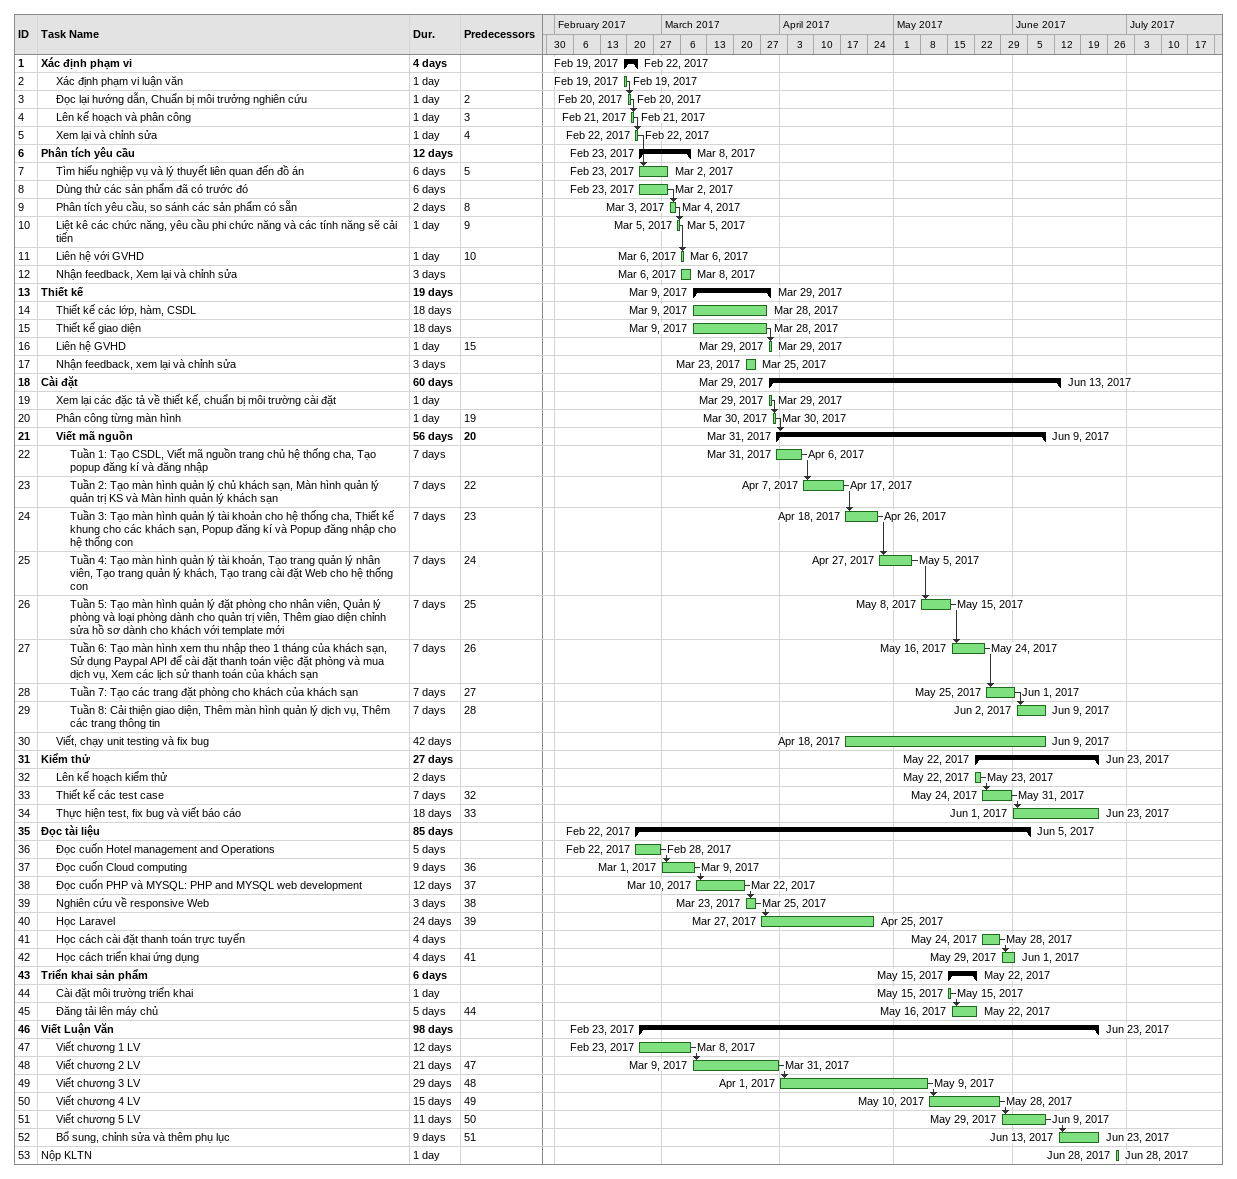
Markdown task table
| ID | Level | Task | Duration | Start | Finish | Predecessors |
|---|---|---|---|---|---|---|
| 1 | 1 | **Xác định phạm vi** | 4d | 2017-02-19 | 2017-02-22 |  |
| 2 | 2 | Xác định phạm vi luận văn | 1d | 2017-02-19 | 2017-02-19 |  |
| 3 | 2 | Đọc lại hướng dẫn, Chuẩn bị môi trưởng nghiên cứu | 1d | 2017-02-20 | 2017-02-20 | 2 |
| 4 | 2 | Lên kế hoạch và phân công | 1d | 2017-02-21 | 2017-02-21 | 3 |
| 5 | 2 | Xem lại và chỉnh sửa | 1d | 2017-02-22 | 2017-02-22 | 4 |
| 6 | 1 | **Phân tích yêu cầu** | 12d | 2017-02-23 | 2017-03-08 |  |
| 7 | 2 | Tìm hiểu nghiệp vụ và lý thuyết liên quan đến đồ án | 6d | 2017-02-23 | 2017-03-02 | 5 |
| 8 | 2 | Dùng thử các sản phẩm đã có trước đó | 6d | 2017-02-23 | 2017-03-02 |  |
| 9 | 2 | Phân tích yêu cầu, so sánh các sản phẩm có sẵn | 2d | 2017-03-03 | 2017-03-04 | 8 |
| 10 | 2 | Liệt kê các chức năng, yêu cầu phi chức năng và các tính năng sẽ cải tiến | 1d | 2017-03-05 | 2017-03-05 | 9 |
| 11 | 2 | Liên hệ với GVHD | 1d | 2017-03-06 | 2017-03-06 | 10 |
| 12 | 2 | Nhận feedback, Xem lại và chỉnh sửa | 3d | 2017-03-06 | 2017-03-08 |  |
| 13 | 1 | **Thiết kế** | 19d | 2017-03-09 | 2017-03-29 |  |
| 14 | 2 | Thiết kế các lớp, hàm, CSDL | 18d | 2017-03-09 | 2017-03-28 |  |
| 15 | 2 | Thiết kế giao diện | 18d | 2017-03-09 | 2017-03-28 |  |
| 16 | 2 | Liên hệ GVHD | 1d | 2017-03-29 | 2017-03-29 | 15 |
| 17 | 2 | Nhận feedback, xem lại và chỉnh sửa | 3d | 2017-03-23 | 2017-03-25 |  |
| 18 | 1 | **Cài đặt** | 60d | 2017-03-29 | 2017-06-13 |  |
| 19 | 2 | Xem lại các đặc tả về thiết kế, chuẩn bị môi trường cài đặt | 1d | 2017-03-29 | 2017-03-29 |  |
| 20 | 2 | Phân công từng màn hình | 1d | 2017-03-30 | 2017-03-30 | 19 |
| 21 | 2 | **Viết mã nguồn** | 56d | 2017-03-31 | 2017-06-09 | 20 |
| 22 | 3 | Tuần 1: Tạo CSDL, Viết mã nguồn trang chủ hệ thống cha, Tạo popup đăng kí và đăng nhập | 7d | 2017-03-31 | 2017-04-06 |  |
| 23 | 3 | Tuần 2: Tạo màn hình quản lý chủ khách sạn, Màn hình quản lý quản trị KS và Màn hình quản lý khách sạn | 7d | 2017-04-07 | 2017-04-17 | 22 |
| 24 | 3 | Tuần 3: Tạo màn hình quản lý tài khoản cho hệ thống cha, Thiết kế khung cho các khách sạn, Popup đăng kí và Popup đăng nhập cho hệ thống con | 7d | 2017-04-18 | 2017-04-26 | 23 |
| 25 | 3 | Tuần 4: Tạo màn hình quản lý tài khoản, Tạo trang quản lý nhân viên, Tạo trang quản lý khách, Tạo trang cài đặt Web cho hệ thống con | 7d | 2017-04-27 | 2017-05-05 | 24 |
| 26 | 3 | Tuần 5: Tạo màn hình quản lý đặt phòng cho nhân viên, Quản lý phòng và loại phòng dành cho quản trị viên, Thêm giao diện chỉnh sửa hồ sơ dành cho khách với template mới | 7d | 2017-05-08 | 2017-05-15 | 25 |
| 27 | 3 | Tuần 6: Tạo màn hình xem thu nhập theo 1 tháng của khách sạn, Sử dụng Paypal API để cài đặt thanh toán việc đặt phòng và mua dịch vụ, Xem các lịch sử thanh toán của khách sạn | 7d | 2017-05-16 | 2017-05-24 | 26 |
| 28 | 3 | Tuần 7: Tạo các trang đặt phòng cho khách của khách sạn | 7d | 2017-05-25 | 2017-06-01 | 27 |
| 29 | 3 | Tuần 8: Cải thiện giao diện, Thêm màn hình quản lý dịch vụ, Thêm các trang thông tin | 7d | 2017-06-02 | 2017-06-09 | 28 |
| 30 | 2 | Viết, chạy unit testing và fix bug | 42d | 2017-04-18 | 2017-06-09 |  |
| 31 | 1 | **Kiểm thử** | 27d | 2017-05-22 | 2017-06-23 |  |
| 32 | 2 | Lên kế hoạch kiểm thử | 2d | 2017-05-22 | 2017-05-23 |  |
| 33 | 2 | Thiết kế các test case | 7d | 2017-05-24 | 2017-05-31 | 32 |
| 34 | 2 | Thực hiện test, fix bug và viết báo cáo | 18d | 2017-06-01 | 2017-06-23 | 33 |
| 35 | 1 | **Đọc tài liệu** | 85d | 2017-02-22 | 2017-06-05 |  |
| 36 | 2 | Đọc cuốn Hotel management and Operations | 5d | 2017-02-22 | 2017-02-28 |  |
| 37 | 2 | Đọc cuốn Cloud computing | 9d | 2017-03-01 | 2017-03-09 | 36 |
| 38 | 2 | Đọc cuốn PHP và MYSQL: PHP and MYSQL web development | 12d | 2017-03-10 | 2017-03-22 | 37 |
| 39 | 2 | Nghiên cứu về responsive Web | 3d | 2017-03-23 | 2017-03-25 | 38 |
| 40 | 2 | Học Laravel | 24d | 2017-03-27 | 2017-04-25 | 39 |
| 41 | 2 | Học cách cài đặt thanh toán trực tuyến | 4d | 2017-05-24 | 2017-05-28 |  |
| 42 | 2 | Học cách triển khai ứng dụng | 4d | 2017-05-29 | 2017-06-01 | 41 |
| 43 | 1 | **Triển khai sản phẩm** | 6d | 2017-05-15 | 2017-05-22 |  |
| 44 | 2 | Cài đặt môi trường triển khai | 1d | 2017-05-15 | 2017-05-15 |  |
| 45 | 2 | Đăng tải lên máy chủ | 5d | 2017-05-16 | 2017-05-22 | 44 |
| 46 | 1 | **Viết Luận Văn** | 98d | 2017-02-23 | 2017-06-23 |  |
| 47 | 2 | Viết chương 1 LV | 12d | 2017-02-23 | 2017-03-08 |  |
| 48 | 2 | Viết chương 2 LV | 21d | 2017-03-09 | 2017-03-31 | 47 |
| 49 | 2 | Viết chương 3 LV | 29d | 2017-04-01 | 2017-05-09 | 48 |
| 50 | 2 | Viết chương 4 LV | 15d | 2017-05-10 | 2017-05-28 | 49 |
| 51 | 2 | Viết chương 5 LV | 11d | 2017-05-29 | 2017-06-09 | 50 |
| 52 | 2 | Bổ sung, chỉnh sửa và thêm phụ lục | 9d | 2017-06-13 | 2017-06-23 | 51 |
| 53 | 1 | Nộp KLTN | 1d | 2017-06-28 | 2017-06-28 |  |
